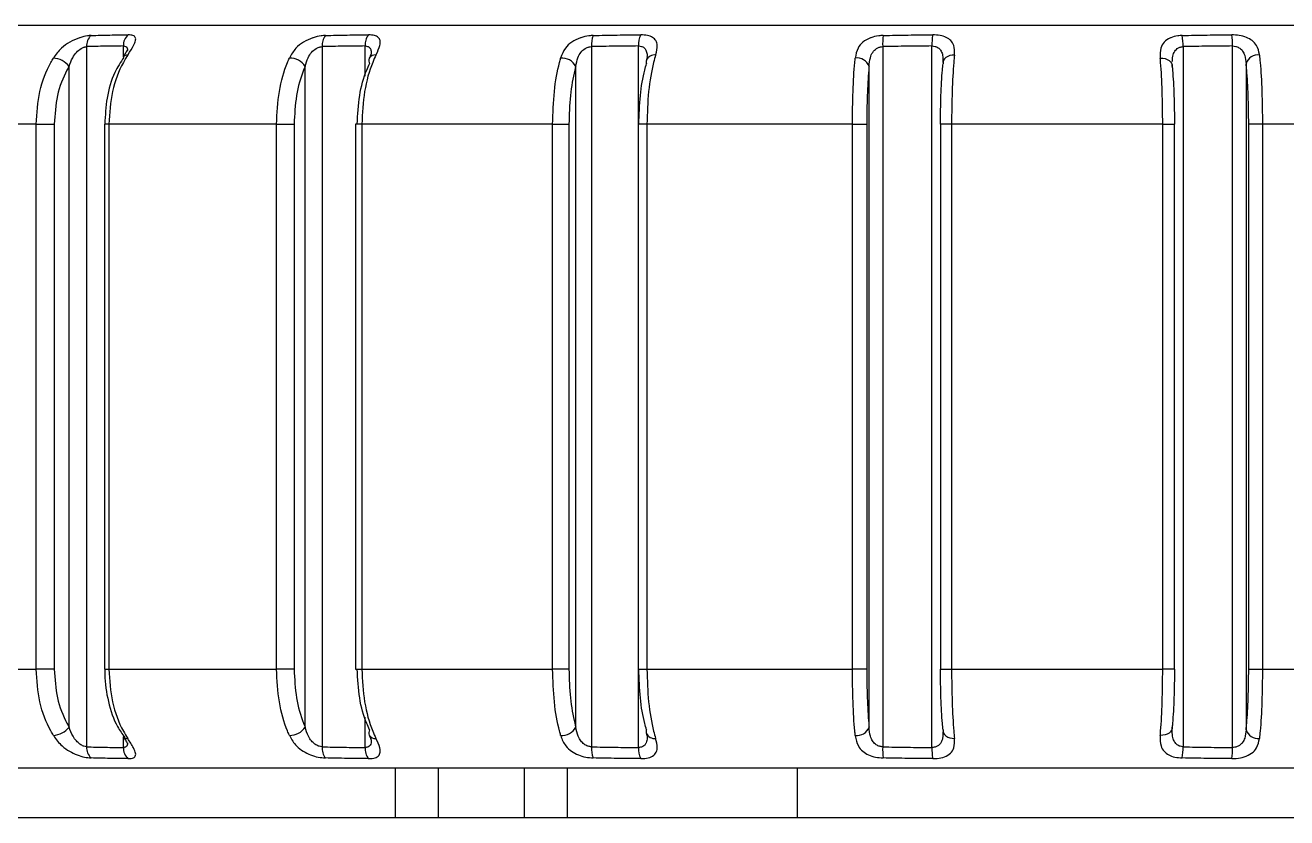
# Model space of a CAD drawing. Header units: millimetres. Extents: x -2889 to 8174, y 2447 to 8478.
# Drawn here: x 1609.78 to 1614.87, y 3410.42 to 3413.62 of the extents above; entities that cross this region are included whole.
import ezdxf

# ---------------------------------------------------------------- set-up
doc = ezdxf.new("R2010")
doc.units = ezdxf.units.MM

msp = doc.modelspace()

# ---------------------------------------------------------------- linework, layer by layer
at = {"color": 7, "linetype": 'Continuous', "lineweight": 25}
for p, q in [((1608.494, 3413.6155), (1619.694, 3413.6155)), ((1610.0272, 3413.5291), (1610.0272, 3410.7019)), ((1610.9775, 3413.5291), (1610.9775, 3410.7019)), ((1612.0639, 3413.5291), (1612.0639, 3410.7019)), ((1613.2391, 3413.5291), (1613.2391, 3410.7019)), ((1613.438, 3410.6994), (1613.438, 3413.5316)), ((1614.4516, 3413.5291), (1614.4516, 3410.7019)), ((1614.6505, 3410.6994), (1614.6505, 3413.5316)), ((1613.482, 3413.4692), (1613.4825, 3413.4602)), ((1614.4071, 3413.4493), (1614.4075, 3413.4592)), ((1614.7055, 3413.4602), (1614.7055, 3410.7708)), ((1609.9566, 3410.7817), (1609.9566, 3413.4493)), ((1610.9092, 3410.7817), (1610.9092, 3413.4493)), ((1612.0009, 3410.7817), (1612.0009, 3413.4493)), ((1613.1841, 3410.7817), (1613.1841, 3413.4493)), ((1609.8239, 3413.2155), (1609.2697, 3413.2155)), ((1609.8239, 3413.2155), (1609.8966, 3413.2155)), ((1609.8239, 3411.0155), (1609.8239, 3413.2155)), ((1609.8966, 3413.2155), (1609.8966, 3411.0155)), ((1610.0999, 3413.2155), (1610.0999, 3411.0155)), ((1610.1005, 3413.2159), (1610.1005, 3413.2155)), ((1610.7935, 3413.2155), (1610.1168, 3413.2155)), ((1610.1168, 3413.2155), (1610.1168, 3411.0155)), ((1610.7935, 3413.2155), (1610.8643, 3413.2155)), ((1610.7935, 3411.0155), (1610.7935, 3413.2155)), ((1610.8643, 3413.2155), (1610.8643, 3411.0155)), ((1611.1124, 3413.2155), (1611.1124, 3411.0155)), ((1611.9074, 3413.2155), (1611.1377, 3413.2155)), ((1611.1377, 3413.2155), (1611.1377, 3411.0155)), ((1611.9074, 3413.2155), (1611.9732, 3413.2155)), ((1611.9074, 3411.0155), (1611.9074, 3413.2155)), ((1611.9732, 3413.2155), (1611.9732, 3411.0155)), ((1612.2529, 3413.2155), (1612.2529, 3411.0155)), ((1612.2529, 3413.2155), (1612.2554, 3413.2155)), ((1613.1169, 3413.2155), (1612.2879, 3413.2155)), ((1612.2879, 3413.2155), (1612.2879, 3411.0155)), ((1613.1169, 3413.2155), (1613.1747, 3413.2155)), ((1613.1169, 3411.0155), (1613.1169, 3413.2155)), ((1613.1747, 3413.2155), (1613.1747, 3411.0155)), ((1613.4718, 3413.2155), (1613.4718, 3411.0155)), ((1614.3691, 3413.2155), (1613.517, 3413.2155)), ((1613.517, 3413.2155), (1613.517, 3411.0155)), ((1614.3691, 3411.0155), (1614.3691, 3413.2155)), ((1614.4168, 3411.0155), (1614.4168, 3413.2155)), ((1614.7713, 3413.2155), (1614.7159, 3413.2155)), ((1614.7159, 3411.0155), (1614.7159, 3413.2155)), ((1615.6092, 3413.2155), (1614.7713, 3413.2155)), ((1614.7713, 3413.2155), (1614.7713, 3411.0155)), ((1609.2697, 3411.0155), (1609.8239, 3411.0155)), ((1609.8966, 3411.0155), (1609.8239, 3411.0155)), ((1610.1168, 3411.0155), (1610.7935, 3411.0155)), ((1610.8643, 3411.0155), (1610.7935, 3411.0155)), ((1611.1377, 3411.0155), (1611.9074, 3411.0155)), ((1611.9732, 3411.0155), (1611.9074, 3411.0155)), ((1612.2554, 3411.0155), (1612.2529, 3411.0155)), ((1612.2879, 3411.0155), (1613.1169, 3411.0155)), ((1613.1747, 3411.0155), (1613.1169, 3411.0155)), ((1613.517, 3411.0155), (1614.3691, 3411.0155)), ((1614.7159, 3411.0155), (1614.7713, 3411.0155)), ((1614.7713, 3411.0155), (1615.6092, 3411.0155)), ((1613.482, 3410.7665), (1613.4826, 3410.7607)), ((1614.4076, 3410.7719), (1614.4071, 3410.7817)), ((1619.694, 3410.6155), (1608.494, 3410.6155)), ((1611.2727, 3410.6155), (1611.2727, 3410.4155)), ((1611.4459, 3410.6155), (1611.4459, 3410.4155)), ((1611.7923, 3410.6155), (1611.7923, 3410.4155)), ((1611.9655, 3410.6155), (1611.9655, 3410.4155)), ((1612.894, 3410.6155), (1612.894, 3410.4155)), ((1629.4739, 3410.4155), (1564.4739, 3410.4155))]:
    msp.add_line(p, q, dxfattribs=at)
at = {"color": 8, "linetype": 'Continuous', "lineweight": 25}
for p, q in [((1610.1759, 3413.4892), (1610.1759, 3413.5316)), ((1611.1507, 3413.4098), (1611.1507, 3413.5316)), ((1612.2541, 3413.2155), (1612.2541, 3413.5316)), ((1610.1168, 3413.2155), (1610.0999, 3413.2155)), ((1611.1377, 3413.2155), (1611.1124, 3413.2155)), ((1612.2879, 3413.2155), (1612.2529, 3413.2155)), ((1613.517, 3413.2155), (1613.4718, 3413.2155)), ((1614.3691, 3413.2155), (1614.4168, 3413.2155)), ((1610.1, 3411.0155), (1610.1168, 3411.0155)), ((1611.1124, 3411.0155), (1611.1377, 3411.0155)), ((1612.2529, 3411.0155), (1612.2879, 3411.0155)), ((1612.2541, 3410.6994), (1612.2541, 3411.0155)), ((1613.4718, 3411.0155), (1613.517, 3411.0155)), ((1614.4168, 3411.0155), (1614.3691, 3411.0155)), ((1611.1507, 3410.6994), (1611.1507, 3410.8212)), ((1610.1759, 3410.6994), (1610.1759, 3410.7416))]:
    msp.add_line(p, q, dxfattribs=at)
at = {"color": 7, "linetype": 'Continuous', "lineweight": 25, "flags": 128}
for points in [[(1613.5288, 3413.4952), (1613.5191, 3413.4945), (1613.5099, 3413.4926), (1613.5016, 3413.4894), (1613.4945, 3413.485), (1613.4888, 3413.4797), (1613.4849, 3413.4737), (1613.4827, 3413.4671), (1613.4825, 3413.4602)], [(1614.3591, 3413.4827), (1614.369, 3413.4823), (1614.3785, 3413.4806), (1614.3871, 3413.4776), (1614.3946, 3413.4734), (1614.4005, 3413.4683), (1614.4046, 3413.4624), (1614.4069, 3413.456), (1614.4071, 3413.4493)], [(1613.4825, 3410.7708), (1613.4827, 3410.7639), (1613.4849, 3410.7573), (1613.4888, 3410.7513), (1613.4945, 3410.746), (1613.5016, 3410.7416), (1613.5099, 3410.7384), (1613.5191, 3410.7364), (1613.5288, 3410.7358)], [(1614.4071, 3410.7817), (1614.4069, 3410.775), (1614.4046, 3410.7686), (1614.4005, 3410.7627), (1614.3946, 3410.7575), (1614.3871, 3410.7534), (1614.3785, 3410.7504), (1614.369, 3410.7487), (1614.3591, 3410.7483)]]:
    msp.add_lwpolyline(points, dxfattribs=at)
at = {"color": 7, "linetype": 'Continuous', "lineweight": 25}
for centre, radius, start, end in [((1610.0822, 3413.5331), 0.0551, 132.2716, 184.1777), ((1610.2312, 3413.535), 0.0554, 130.9956, 183.4576), ((1611.0422, 3413.5345), 0.065, 142.679, 184.7853), ((1611.2155, 3413.5361), 0.065, 141.3033, 183.9972), ((1612.1578, 3413.536), 0.0942, 156.3115, 184.2368), ((1612.3475, 3413.5372), 0.0935, 154.9357, 183.3972), ((1613.5007, 3413.5402), 0.2618, 172.5974, 182.422), ((1613.6956, 3413.5383), 0.2577, 171.4179, 181.492), ((1614.1875, 3413.5289), 0.2641, 0.0506, 9.8159), ((1614.3924, 3413.5362), 0.2581, 358.9828, 9.045), ((1609.8886, 3413.3971), 0.0857, 37.5279, 87.1057), ((1610.8466, 3413.4073), 0.0754, 33.825, 90.9085), ((1611.1896, 3413.4728), 0.0241, 158.1371, 211.4286), ((1611.9449, 3413.4194), 0.0635, 28.0884, 94.6212), ((1612.3089, 3413.4679), 0.024, 164.4034, 198.8122), ((1613.136, 3413.4321), 0.0511, 19.5977, 98.6135), ((1614.7534, 3413.4453), 0.0502, 83.3707, 162.6973), ((1609.8886, 3410.8339), 0.0857, 272.8943, 322.4721), ((1610.8466, 3410.8236), 0.0754, 269.0915, 326.175), ((1611.1897, 3410.7581), 0.0243, 148.6654, 200.4907), ((1611.9449, 3410.8116), 0.0635, 265.3788, 331.9116), ((1612.309, 3410.763), 0.024, 161.221, 194.2574), ((1613.136, 3410.7988), 0.0511, 261.3865, 340.4023), ((1614.7534, 3410.7857), 0.0502, 197.3027, 276.6293), ((1610.1906, 3410.7554), 0.0197, 215.1446, 277.0123), ((1610.0822, 3410.6979), 0.0551, 175.8223, 227.7284), ((1610.2312, 3410.696), 0.0554, 176.5424, 229.0044), ((1611.0422, 3410.6965), 0.065, 175.2147, 217.321), ((1611.2155, 3410.6948), 0.065, 176.0028, 218.6967), ((1612.1578, 3410.6949), 0.0942, 175.7632, 203.6885), ((1612.3475, 3410.6938), 0.0935, 176.6028, 205.0643), ((1613.5007, 3410.6908), 0.2618, 177.578, 187.4026), ((1613.6956, 3410.6927), 0.2577, 178.508, 188.5821), ((1614.1875, 3410.7021), 0.2641, 350.1841, 359.9494), ((1614.3924, 3410.6948), 0.2581, 350.955, 1.0172)]:
    msp.add_arc(centre, radius, start, end, dxfattribs=at)
at = {"color": 8, "linetype": 'Continuous', "lineweight": 25}
for centre, radius, start, end in [((1610.1906, 3413.4756), 0.0197, 82.9695, 145.0505), ((1611.191, 3413.4678), 0.0277, 82.4255, 149.5162), ((1612.3184, 3413.4598), 0.0357, 82.5855, 155.8359), ((1612.3184, 3410.771), 0.0355, 203.0319, 277.53), ((1611.1914, 3410.7638), 0.0282, 210.1851, 276.6981)]:
    msp.add_arc(centre, radius, start, end, dxfattribs=at)
at = {"color": 7, "linetype": 'Continuous', "lineweight": 25}
for points, knots in [([(1610.0451, 3413.5739), (1610.0404, 3413.5735), (1610.0268, 3413.5726), (1610.0097, 3413.5684), (1609.9855, 3413.5605), (1609.9581, 3413.5482), (1609.9203, 3413.521), (1609.9029, 3413.4966), (1609.893, 3413.4827)], [0, 0, 0, 0, 0.092122, 0.262386, 0.269354, 0.484813, 0.707237, 1, 1, 1, 1]), ([(1610.0451, 3413.5739), (1610.0702, 3413.5746), (1610.1202, 3413.5761), (1610.17, 3413.5765), (1610.1948, 3413.5768)], [0, 0, 0, 0, 0.502163, 1, 1, 1, 1]), ([(1610.193, 3413.4952), (1610.1935, 3413.496), (1610.2026, 3413.5098), (1610.216, 3413.531), (1610.2257, 3413.5534), (1610.2254, 3413.5671), (1610.2159, 3413.5754), (1610.2018, 3413.5763), (1610.1948, 3413.5768)], [0, 0, 0, 0, 0.017221, 0.303134, 0.498408, 0.673919, 0.839322, 1, 1, 1, 1]), ([(1610.9905, 3413.5739), (1610.9851, 3413.5735), (1610.9696, 3413.5726), (1610.9517, 3413.5684), (1610.9272, 3413.5605), (1610.9007, 3413.5482), (1610.8668, 3413.521), (1610.8531, 3413.4966), (1610.8454, 3413.4827)], [0, 0, 0, 0, 0.092122, 0.262386, 0.269354, 0.484813, 0.707237, 1, 1, 1, 1]), ([(1610.9905, 3413.5739), (1611.0197, 3413.5746), (1611.0779, 3413.5761), (1611.1359, 3413.5765), (1611.1648, 3413.5768)], [0, 0, 0, 0, 0.502163, 1, 1, 1, 1]), ([(1611.1947, 3413.4952), (1611.195, 3413.496), (1611.2018, 3413.5098), (1611.2106, 3413.531), (1611.2129, 3413.5534), (1611.2059, 3413.5671), (1611.1903, 3413.5754), (1611.1732, 3413.5763), (1611.1648, 3413.5768)], [0, 0, 0, 0, 0.017221, 0.3031336, 0.4984082, 0.6739189, 0.8393223, 1, 1, 1, 1]), ([(1612.0716, 3413.5739), (1612.0657, 3413.5735), (1612.049, 3413.5726), (1612.0311, 3413.5684), (1612.0073, 3413.5605), (1611.9829, 3413.5482), (1611.9544, 3413.521), (1611.9451, 3413.4966), (1611.9398, 3413.4827)], [0, 0, 0, 0, 0.092122, 0.262386, 0.269354, 0.484813, 0.707237, 1, 1, 1, 1]), ([(1612.0716, 3413.5739), (1612.1036, 3413.5746), (1612.1674, 3413.5761), (1612.2311, 3413.5765), (1612.2628, 3413.5768)], [0, 0, 0, 0, 0.502163, 1, 1, 1, 1]), ([(1612.323, 3413.4952), (1612.3233, 3413.496), (1612.3274, 3413.5098), (1612.3312, 3413.531), (1612.326, 3413.5534), (1612.3127, 3413.5671), (1612.2916, 3413.5754), (1612.2723, 3413.5763), (1612.2628, 3413.5768)], [0, 0, 0, 0, 0.017221, 0.303134, 0.498408, 0.673919, 0.839322, 1, 1, 1, 1]), ([(1613.241, 3413.5739), (1613.235, 3413.5735), (1613.2177, 3413.5726), (1613.2006, 3413.5684), (1613.1786, 3413.5605), (1613.1573, 3413.5482), (1613.1354, 3413.521), (1613.1309, 3413.4966), (1613.1283, 3413.4827)], [0, 0, 0, 0, 0.092122, 0.262386, 0.269354, 0.484813, 0.707237, 1, 1, 1, 1]), ([(1613.241, 3413.5739), (1613.2745, 3413.5746), (1613.3411, 3413.5761), (1613.4076, 3413.5765), (1613.4408, 3413.5768)], [0, 0, 0, 0, 0.502163, 1, 1, 1, 1]), ([(1613.5288, 3413.4952), (1613.5289, 3413.496), (1613.5302, 3413.5098), (1613.5289, 3413.531), (1613.5163, 3413.5534), (1613.4973, 3413.5671), (1613.4716, 3413.5754), (1613.451, 3413.5763), (1613.4408, 3413.5768)], [0, 0, 0, 0, 0.017221, 0.3031336, 0.4984082, 0.6739189, 0.8393223, 1, 1, 1, 1]), ([(1614.4477, 3413.5739), (1614.4418, 3413.5735), (1614.4247, 3413.5726), (1614.4092, 3413.5684), (1614.39, 3413.5605), (1614.3727, 3413.5482), (1614.3584, 3413.521), (1614.3588, 3413.4966), (1614.3591, 3413.4827)], [0, 0, 0, 0, 0.092122, 0.262386, 0.269354, 0.484813, 0.707237, 1, 1, 1, 1]), ([(1614.4477, 3413.5739), (1614.4811, 3413.5746), (1614.5477, 3413.5761), (1614.6142, 3413.5765), (1614.6473, 3413.5768)], [0, 0, 0, 0, 0.502163, 1, 1, 1, 1]), ([(1614.7592, 3413.4952), (1614.7591, 3413.496), (1614.7576, 3413.5098), (1614.7513, 3413.531), (1614.7319, 3413.5534), (1614.708, 3413.5671), (1614.6788, 3413.5754), (1614.6577, 3413.5763), (1614.6473, 3413.5768)], [0, 0, 0, 0, 0.017221, 0.303134, 0.498408, 0.673919, 0.839322, 1, 1, 1, 1]), ([(1609.9566, 3413.4493), (1609.9608, 3413.4612), (1609.9679, 3413.4812), (1609.9849, 3413.5057), (1610.0015, 3413.52), (1610.0136, 3413.5259), (1610.0213, 3413.5284), (1610.0249, 3413.5288), (1610.0272, 3413.5291)], [0, 0, 0, 0, 0.3364304, 0.5673538, 0.7688145, 0.881315, 0.9225605, 1, 1, 1, 1]), ([(1610.1759, 3413.5316), (1610.1512, 3413.5314), (1610.1016, 3413.531), (1610.0521, 3413.5297), (1610.0272, 3413.5291)], [0, 0, 0, 0, 0.497895, 1, 1, 1, 1]), ([(1610.1928, 3413.5186), (1610.1929, 3413.5187), (1610.193, 3413.519), (1610.1915, 3413.5152), (1610.187, 3413.5068), (1610.1811, 3413.497), (1610.1759, 3413.4892), (1610.1746, 3413.4873)], [0, 0, 0, 0, 0.08184, 0.260284, 0.509276, 0.877776, 1, 1, 1, 1]), ([(1610.9092, 3413.4493), (1610.9124, 3413.4612), (1610.918, 3413.4812), (1610.9333, 3413.5057), (1610.9495, 3413.52), (1610.9623, 3413.5259), (1610.9706, 3413.5284), (1610.9748, 3413.5288), (1610.9775, 3413.5291)], [0, 0, 0, 0, 0.33643, 0.567354, 0.768814, 0.881315, 0.92256, 1, 1, 1, 1]), ([(1611.1507, 3413.5316), (1611.1219, 3413.5314), (1611.0642, 3413.531), (1611.0065, 3413.5297), (1610.9775, 3413.5291)], [0, 0, 0, 0, 0.497895, 1, 1, 1, 1]), ([(1611.1757, 3413.503), (1611.1757, 3413.5031), (1611.1757, 3413.5038), (1611.1749, 3413.4995), (1611.1721, 3413.4922), (1611.1686, 3413.4851), (1611.167, 3413.4818)], [0, 0, 0, 0, 0.079625, 0.371848, 0.708974, 1, 1, 1, 1]), ([(1612.0009, 3413.4493), (1612.0031, 3413.4612), (1612.0069, 3413.4812), (1612.0199, 3413.5057), (1612.035, 3413.52), (1612.0478, 3413.5259), (1612.0565, 3413.5284), (1612.061, 3413.5288), (1612.0639, 3413.5291)], [0, 0, 0, 0, 0.33643, 0.567354, 0.768814, 0.881315, 0.92256, 1, 1, 1, 1]), ([(1612.2541, 3413.5316), (1612.2226, 3413.5314), (1612.1591, 3413.531), (1612.0957, 3413.5297), (1612.0639, 3413.5291)], [0, 0, 0, 0, 0.497895, 1, 1, 1, 1]), ([(1613.1841, 3413.4493), (1613.1852, 3413.4612), (1613.187, 3413.4812), (1613.1972, 3413.5057), (1613.2105, 3413.52), (1613.2228, 3413.5259), (1613.2314, 3413.5284), (1613.2361, 3413.5288), (1613.2391, 3413.5291)], [0, 0, 0, 0, 0.33643, 0.567354, 0.768814, 0.881315, 0.92256, 1, 1, 1, 1]), ([(1613.438, 3413.5316), (1613.405, 3413.5314), (1613.3387, 3413.531), (1613.2724, 3413.5297), (1613.2391, 3413.5291)], [0, 0, 0, 0, 0.497895, 1, 1, 1, 1]), ([(1614.6505, 3413.5316), (1614.6175, 3413.5314), (1614.5512, 3413.531), (1614.4849, 3413.5297), (1614.4516, 3413.5291)], [0, 0, 0, 0, 0.497895, 1, 1, 1, 1]), ([(1614.6505, 3413.5316), (1614.6549, 3413.5314), (1614.6601, 3413.531), (1614.6702, 3413.5282), (1614.6811, 3413.5229), (1614.6928, 3413.5105), (1614.7026, 3413.4898), (1614.7043, 3413.4717), (1614.7055, 3413.4602)], [0, 0, 0, 0, 0.11624, 0.138706, 0.285713, 0.452162, 0.653789, 1, 1, 1, 1]), ([(1609.8239, 3413.2155), (1609.8268, 3413.2604), (1609.8328, 3413.3501), (1609.8665, 3413.4372), (1609.8896, 3413.4769), (1609.893, 3413.4827)], [0, 0, 0, 0, 0.460321, 0.920593, 1, 1, 1, 1]), ([(1610.1767, 3413.4855), (1610.1641, 3413.4658), (1610.1337, 3413.4182), (1610.1061, 3413.3242), (1610.1023, 3413.2513), (1610.1005, 3413.2159)], [0, 0, 0, 0, 0.264443, 0.641687, 1, 1, 1, 1]), ([(1610.193, 3413.4952), (1610.187, 3413.4854), (1610.1608, 3413.4427), (1610.1257, 3413.3502), (1610.1198, 3413.2604), (1610.1168, 3413.2155)], [0, 0, 0, 0, 0.129122, 0.56456, 1, 1, 1, 1]), ([(1610.7935, 3413.2155), (1610.7957, 3413.2604), (1610.8002, 3413.3501), (1610.8255, 3413.4372), (1610.8428, 3413.4769), (1610.8454, 3413.4827)], [0, 0, 0, 0, 0.460321, 0.920593, 1, 1, 1, 1]), ([(1611.1191, 3413.2155), (1611.121, 3413.2548), (1611.1249, 3413.3334), (1611.1479, 3413.4143), (1611.1651, 3413.4517), (1611.169, 3413.4602)], [0, 0, 0, 0, 0.435439, 0.870878, 1, 1, 1, 1]), ([(1611.1947, 3413.4952), (1611.1902, 3413.4854), (1611.1706, 3413.4427), (1611.1444, 3413.3502), (1611.14, 3413.2604), (1611.1377, 3413.2155)], [0, 0, 0, 0, 0.129122, 0.56456, 1, 1, 1, 1]), ([(1611.9074, 3413.2155), (1611.9088, 3413.2604), (1611.9116, 3413.3501), (1611.9274, 3413.4372), (1611.9382, 3413.4769), (1611.9398, 3413.4827)], [0, 0, 0, 0, 0.460321, 0.920593, 1, 1, 1, 1]), ([(1612.2554, 3413.2155), (1612.2566, 3413.2548), (1612.259, 3413.3334), (1612.2732, 3413.4143), (1612.2838, 3413.4517), (1612.2862, 3413.4602)], [0, 0, 0, 0, 0.435439, 0.870878, 1, 1, 1, 1]), ([(1612.2886, 3413.4875), (1612.2886, 3413.487), (1612.2885, 3413.4859), (1612.2878, 3413.4802), (1612.286, 3413.4753), (1612.2857, 3413.4745)], [0, 0, 0, 0, 0.343499, 0.889, 1, 1, 1, 1]), ([(1612.323, 3413.4952), (1612.3203, 3413.4854), (1612.3082, 3413.4427), (1612.292, 3413.3502), (1612.2893, 3413.2604), (1612.2879, 3413.2155)], [0, 0, 0, 0, 0.129122, 0.56456, 1, 1, 1, 1]), ([(1613.1169, 3413.2155), (1613.1174, 3413.2604), (1613.1184, 3413.3501), (1613.1239, 3413.4372), (1613.1277, 3413.4769), (1613.1283, 3413.4827)], [0, 0, 0, 0, 0.460321, 0.920593, 1, 1, 1, 1]), ([(1613.4721, 3413.2155), (1613.4725, 3413.2548), (1613.4733, 3413.3334), (1613.4781, 3413.4143), (1613.4817, 3413.4517), (1613.4825, 3413.4602)], [0, 0, 0, 0, 0.435439, 0.870878, 1, 1, 1, 1]), ([(1613.5288, 3413.4952), (1613.5278, 3413.4854), (1613.5238, 3413.4427), (1613.5183, 3413.3502), (1613.5174, 3413.2604), (1613.517, 3413.2155)], [0, 0, 0, 0, 0.129122, 0.56456, 1, 1, 1, 1]), ([(1614.3691, 3413.2155), (1614.3686, 3413.2604), (1614.3678, 3413.3501), (1614.3629, 3413.4372), (1614.3595, 3413.4769), (1614.3591, 3413.4827)], [0, 0, 0, 0, 0.460321, 0.920593, 1, 1, 1, 1]), ([(1614.7159, 3413.2155), (1614.7155, 3413.2548), (1614.7147, 3413.3334), (1614.7099, 3413.4143), (1614.7063, 3413.4517), (1614.7055, 3413.4602)], [0, 0, 0, 0, 0.4354391, 0.870878, 1, 1, 1, 1]), ([(1614.7592, 3413.4952), (1614.7602, 3413.4854), (1614.7643, 3413.4427), (1614.7699, 3413.3502), (1614.7708, 3413.2604), (1614.7713, 3413.2155)], [0, 0, 0, 0, 0.129122, 0.56456, 1, 1, 1, 1]), ([(1609.9566, 3413.4493), (1609.9537, 3413.4442), (1609.9336, 3413.4095), (1609.9043, 3413.3333), (1609.8992, 3413.2548), (1609.8966, 3413.2155)], [0, 0, 0, 0, 0.079415, 0.539702, 1, 1, 1, 1]), ([(1610.9092, 3413.4493), (1610.907, 3413.4442), (1610.892, 3413.4095), (1610.8701, 3413.3333), (1610.8662, 3413.2548), (1610.8643, 3413.2155)], [0, 0, 0, 0, 0.0794151, 0.5397016, 1, 1, 1, 1]), ([(1612.0009, 3413.4493), (1611.9995, 3413.4442), (1611.9903, 3413.4095), (1611.9768, 3413.3333), (1611.9744, 3413.2548), (1611.9732, 3413.2155)], [0, 0, 0, 0, 0.079415, 0.539702, 1, 1, 1, 1]), ([(1613.1841, 3413.4493), (1613.1837, 3413.4442), (1613.1805, 3413.4095), (1613.176, 3413.3333), (1613.1752, 3413.2548), (1613.1747, 3413.2155)], [0, 0, 0, 0, 0.079415, 0.539702, 1, 1, 1, 1]), ([(1614.4071, 3413.4493), (1614.4076, 3413.4442), (1614.4107, 3413.4095), (1614.4153, 3413.3333), (1614.4161, 3413.2548), (1614.4165, 3413.2155)], [0, 0, 0, 0, 0.079415, 0.539702, 1, 1, 1, 1]), ([(1609.893, 3410.7483), (1609.8896, 3410.7541), (1609.8665, 3410.7937), (1609.8328, 3410.8809), (1609.8268, 3410.9706), (1609.8239, 3411.0155)], [0, 0, 0, 0, 0.079407, 0.539679, 1, 1, 1, 1]), ([(1609.8966, 3411.0155), (1609.8992, 3410.9762), (1609.9043, 3410.8977), (1609.9336, 3410.8215), (1609.9537, 3410.7868), (1609.9566, 3410.7817)], [0, 0, 0, 0, 0.460298, 0.920585, 1, 1, 1, 1]), ([(1610.1007, 3411.0155), (1610.1005, 3411.0086), (1610.0993, 3410.9644), (1610.113, 3410.8833), (1610.141, 3410.7947), (1610.171, 3410.754), (1610.1814, 3410.7399)], [0, 0, 0, 0, 0.0679067, 0.4329565, 0.8038419, 1, 1, 1, 1]), ([(1610.1168, 3411.0155), (1610.1198, 3410.9706), (1610.1257, 3410.8808), (1610.1608, 3410.7883), (1610.187, 3410.7456), (1610.193, 3410.7358)], [0, 0, 0, 0, 0.43544, 0.870878, 1, 1, 1, 1]), ([(1610.8454, 3410.7483), (1610.8428, 3410.7541), (1610.8255, 3410.7937), (1610.8002, 3410.8809), (1610.7957, 3410.9706), (1610.7935, 3411.0155)], [0, 0, 0, 0, 0.079407, 0.539679, 1, 1, 1, 1]), ([(1610.8643, 3411.0155), (1610.8662, 3410.9762), (1610.8701, 3410.8977), (1610.892, 3410.8215), (1610.907, 3410.7868), (1610.9092, 3410.7817)], [0, 0, 0, 0, 0.460298, 0.920585, 1, 1, 1, 1]), ([(1611.169, 3410.7708), (1611.1651, 3410.7793), (1611.1479, 3410.8167), (1611.1249, 3410.8976), (1611.121, 3410.9762), (1611.1191, 3411.0155)], [0, 0, 0, 0, 0.129122, 0.564561, 1, 1, 1, 1]), ([(1611.1377, 3411.0155), (1611.14, 3410.9706), (1611.1444, 3410.8808), (1611.1706, 3410.7883), (1611.1902, 3410.7456), (1611.1947, 3410.7358)], [0, 0, 0, 0, 0.43544, 0.870878, 1, 1, 1, 1]), ([(1611.9398, 3410.7483), (1611.9382, 3410.7541), (1611.9274, 3410.7937), (1611.9116, 3410.8809), (1611.9088, 3410.9706), (1611.9074, 3411.0155)], [0, 0, 0, 0, 0.079407, 0.539679, 1, 1, 1, 1]), ([(1611.9732, 3411.0155), (1611.9744, 3410.9762), (1611.9768, 3410.8977), (1611.9903, 3410.8215), (1611.9995, 3410.7868), (1612.0009, 3410.7817)], [0, 0, 0, 0, 0.460298, 0.920585, 1, 1, 1, 1]), ([(1612.2862, 3410.7708), (1612.2838, 3410.7793), (1612.2732, 3410.8167), (1612.259, 3410.8976), (1612.2566, 3410.9762), (1612.2554, 3411.0155)], [0, 0, 0, 0, 0.129122, 0.564561, 1, 1, 1, 1]), ([(1612.2879, 3411.0155), (1612.2893, 3410.9706), (1612.292, 3410.8808), (1612.3082, 3410.7883), (1612.3203, 3410.7456), (1612.323, 3410.7358)], [0, 0, 0, 0, 0.4354396, 0.8708783, 1, 1, 1, 1]), ([(1613.1283, 3410.7483), (1613.1277, 3410.7541), (1613.1239, 3410.7937), (1613.1184, 3410.8809), (1613.1174, 3410.9706), (1613.1169, 3411.0155)], [0, 0, 0, 0, 0.079407, 0.539679, 1, 1, 1, 1]), ([(1613.1747, 3411.0155), (1613.1752, 3410.9762), (1613.176, 3410.8977), (1613.1805, 3410.8215), (1613.1837, 3410.7868), (1613.1841, 3410.7817)], [0, 0, 0, 0, 0.460298, 0.920585, 1, 1, 1, 1]), ([(1613.4825, 3410.7708), (1613.4817, 3410.7793), (1613.4781, 3410.8167), (1613.4733, 3410.8976), (1613.4725, 3410.9762), (1613.4721, 3411.0155)], [0, 0, 0, 0, 0.129122, 0.564561, 1, 1, 1, 1]), ([(1613.517, 3411.0155), (1613.5174, 3410.9706), (1613.5183, 3410.8808), (1613.5238, 3410.7883), (1613.5278, 3410.7456), (1613.5288, 3410.7358)], [0, 0, 0, 0, 0.43544, 0.870878, 1, 1, 1, 1]), ([(1614.3591, 3410.7483), (1614.3595, 3410.7541), (1614.3629, 3410.7937), (1614.3678, 3410.8809), (1614.3686, 3410.9706), (1614.3691, 3411.0155)], [0, 0, 0, 0, 0.079407, 0.539679, 1, 1, 1, 1]), ([(1614.4165, 3411.0155), (1614.4161, 3410.9762), (1614.4153, 3410.8977), (1614.4107, 3410.8215), (1614.4076, 3410.7868), (1614.4071, 3410.7817)], [0, 0, 0, 0, 0.4602984, 0.9205849, 1, 1, 1, 1]), ([(1614.7055, 3410.7708), (1614.7063, 3410.7793), (1614.7099, 3410.8167), (1614.7147, 3410.8976), (1614.7155, 3410.9762), (1614.7159, 3411.0155)], [0, 0, 0, 0, 0.129122, 0.5645609, 1, 1, 1, 1]), ([(1614.7713, 3411.0155), (1614.7708, 3410.9706), (1614.7699, 3410.8808), (1614.7643, 3410.7883), (1614.7602, 3410.7456), (1614.7592, 3410.7358)], [0, 0, 0, 0, 0.43544, 0.870878, 1, 1, 1, 1]), ([(1610.0272, 3410.7019), (1610.0238, 3410.7024), (1610.0197, 3410.703), (1610.0104, 3410.7065), (1609.9993, 3410.7127), (1609.9845, 3410.7263), (1609.9681, 3410.7492), (1609.9611, 3410.769), (1609.9566, 3410.7817)], [0, 0, 0, 0, 0.111827, 0.132687, 0.27523, 0.438994, 0.64076, 1, 1, 1, 1]), ([(1610.9775, 3410.7019), (1610.9735, 3410.7024), (1610.9688, 3410.703), (1610.9589, 3410.7065), (1610.9474, 3410.7127), (1610.933, 3410.7263), (1610.9182, 3410.7492), (1610.9127, 3410.769), (1610.9092, 3410.7817)], [0, 0, 0, 0, 0.111827, 0.132687, 0.27523, 0.438994, 0.64076, 1, 1, 1, 1]), ([(1612.0639, 3410.7019), (1612.0596, 3410.7024), (1612.0546, 3410.703), (1612.0444, 3410.7065), (1612.033, 3410.7127), (1612.0197, 3410.7263), (1612.007, 3410.7492), (1612.0033, 3410.769), (1612.0009, 3410.7817)], [0, 0, 0, 0, 0.111827, 0.132687, 0.27523, 0.438994, 0.64076, 1, 1, 1, 1]), ([(1612.2853, 3410.757), (1612.2863, 3410.7542), (1612.2887, 3410.7474), (1612.2885, 3410.7423), (1612.2887, 3410.7429), (1612.2887, 3410.7429)], [0, 0, 0, 0, 0.394577, 0.951143, 1, 1, 1, 1]), ([(1613.2391, 3410.7019), (1613.2347, 3410.7024), (1613.2295, 3410.703), (1613.2194, 3410.7065), (1613.2086, 3410.7127), (1613.197, 3410.7263), (1613.1871, 3410.7492), (1613.1853, 3410.769), (1613.1841, 3410.7817)], [0, 0, 0, 0, 0.1118268, 0.132687, 0.2752303, 0.4389941, 0.6407604, 1, 1, 1, 1]), ([(1614.7055, 3410.7708), (1614.7044, 3410.7594), (1614.7025, 3410.7407), (1614.6926, 3410.7202), (1614.6829, 3410.7103), (1614.6739, 3410.7045), (1614.6667, 3410.7016), (1614.6581, 3410.6997), (1614.6536, 3410.6995), (1614.6505, 3410.6994)], [0, 0, 0, 0, 0.343735, 0.56662, 0.703968, 0.762734, 0.879015, 0.917663, 1, 1, 1, 1]), ([(1609.893, 3410.7483), (1609.8935, 3410.7475), (1609.9029, 3410.7321), (1609.9223, 3410.7089), (1609.9565, 3410.6841), (1609.9881, 3410.669), (1610.0195, 3410.6595), (1610.0367, 3410.6579), (1610.0451, 3410.6571)], [0, 0, 0, 0, 0.017352, 0.313761, 0.508689, 0.681484, 0.843326, 1, 1, 1, 1]), ([(1610.1743, 3410.7439), (1610.1776, 3410.7389), (1610.1846, 3410.7284), (1610.1905, 3410.7179), (1610.1929, 3410.7122), (1610.1929, 3410.7123), (1610.1928, 3410.7124)], [0, 0, 0, 0, 0.322603, 0.6834831, 0.9014899, 1, 1, 1, 1]), ([(1610.1948, 3410.6542), (1610.1991, 3410.6544), (1610.2114, 3410.6548), (1610.2243, 3410.6609), (1610.2267, 3410.6752), (1610.2163, 3410.6997), (1610.2016, 3410.7225), (1610.193, 3410.7358)], [0, 0, 0, 0, 0.0960234, 0.272505, 0.4818975, 0.6989082, 1, 1, 1, 1]), ([(1610.8454, 3410.7483), (1610.8458, 3410.7475), (1610.8528, 3410.7321), (1610.8686, 3410.7089), (1610.8993, 3410.6841), (1610.9297, 3410.669), (1610.9617, 3410.6595), (1610.981, 3410.6579), (1610.9905, 3410.6571)], [0, 0, 0, 0, 0.017352, 0.313761, 0.508689, 0.681484, 0.843326, 1, 1, 1, 1]), ([(1611.1648, 3410.6542), (1611.1699, 3410.6544), (1611.1845, 3410.6548), (1611.203, 3410.6609), (1611.213, 3410.6752), (1611.2111, 3410.6997), (1611.2007, 3410.7225), (1611.1947, 3410.7358)], [0, 0, 0, 0, 0.096023, 0.272505, 0.481898, 0.698908, 1, 1, 1, 1]), ([(1611.1666, 3410.7495), (1611.1689, 3410.7451), (1611.1732, 3410.7366), (1611.1755, 3410.7287), (1611.1756, 3410.7281), (1611.1756, 3410.7279)], [0, 0, 0, 0, 0.3919213, 0.7623513, 1, 1, 1, 1]), ([(1611.9398, 3410.7483), (1611.94, 3410.7475), (1611.9445, 3410.7321), (1611.9559, 3410.7089), (1611.9818, 3410.6841), (1612.0096, 3410.669), (1612.0407, 3410.6595), (1612.0614, 3410.6579), (1612.0716, 3410.6571)], [0, 0, 0, 0, 0.017352, 0.313761, 0.508689, 0.681484, 0.843326, 1, 1, 1, 1]), ([(1612.2628, 3410.6542), (1612.2685, 3410.6544), (1612.2848, 3410.6548), (1612.3082, 3410.6609), (1612.3252, 3410.6752), (1612.3318, 3410.6997), (1612.3263, 3410.7225), (1612.323, 3410.7358)], [0, 0, 0, 0, 0.096023, 0.272505, 0.481898, 0.698908, 1, 1, 1, 1]), ([(1613.1283, 3410.7483), (1613.1284, 3410.7475), (1613.13, 3410.7321), (1613.1366, 3410.7089), (1613.1566, 3410.6841), (1613.1805, 3410.669), (1613.2095, 3410.6595), (1613.2306, 3410.6579), (1613.241, 3410.6571)], [0, 0, 0, 0, 0.017352, 0.313761, 0.508689, 0.681484, 0.843326, 1, 1, 1, 1]), ([(1613.4408, 3410.6542), (1613.4469, 3410.6544), (1613.4641, 3410.6548), (1613.4913, 3410.6609), (1613.5148, 3410.6752), (1613.5296, 3410.6997), (1613.5291, 3410.7225), (1613.5288, 3410.7358)], [0, 0, 0, 0, 0.0960234, 0.272505, 0.4818975, 0.6989082, 1, 1, 1, 1]), ([(1614.3591, 3410.7483), (1614.359, 3410.7475), (1614.3577, 3410.7321), (1614.3592, 3410.7089), (1614.3723, 3410.6841), (1614.3914, 3410.669), (1614.4169, 3410.6595), (1614.4376, 3410.6579), (1614.4477, 3410.6571)], [0, 0, 0, 0, 0.017352, 0.313761, 0.508689, 0.681484, 0.843326, 1, 1, 1, 1]), ([(1614.6473, 3410.6542), (1614.6535, 3410.6544), (1614.671, 3410.6548), (1614.7009, 3410.6609), (1614.7296, 3410.6752), (1614.752, 3410.6997), (1614.7566, 3410.7225), (1614.7592, 3410.7358)], [0, 0, 0, 0, 0.0960234, 0.272505, 0.4818975, 0.6989082, 1, 1, 1, 1]), ([(1610.0272, 3410.7019), (1610.0521, 3410.7013), (1610.1016, 3410.7), (1610.1512, 3410.6996), (1610.1759, 3410.6994)], [0, 0, 0, 0, 0.502105, 1, 1, 1, 1]), ([(1610.1948, 3410.6542), (1610.17, 3410.6544), (1610.1202, 3410.6549), (1610.0702, 3410.6564), (1610.0451, 3410.6571)], [0, 0, 0, 0, 0.497837, 1, 1, 1, 1]), ([(1610.9775, 3410.7019), (1611.0065, 3410.7013), (1611.0642, 3410.7), (1611.1219, 3410.6996), (1611.1507, 3410.6994)], [0, 0, 0, 0, 0.502105, 1, 1, 1, 1]), ([(1611.1648, 3410.6542), (1611.1359, 3410.6544), (1611.0779, 3410.6549), (1611.0197, 3410.6564), (1610.9905, 3410.6571)], [0, 0, 0, 0, 0.497837, 1, 1, 1, 1]), ([(1612.0639, 3410.7019), (1612.0957, 3410.7013), (1612.1591, 3410.7), (1612.2226, 3410.6996), (1612.2541, 3410.6994)], [0, 0, 0, 0, 0.502105, 1, 1, 1, 1]), ([(1612.2628, 3410.6542), (1612.2311, 3410.6544), (1612.1674, 3410.6549), (1612.1036, 3410.6564), (1612.0716, 3410.6571)], [0, 0, 0, 0, 0.497837, 1, 1, 1, 1]), ([(1613.2391, 3410.7019), (1613.2724, 3410.7013), (1613.3387, 3410.7), (1613.405, 3410.6996), (1613.438, 3410.6994)], [0, 0, 0, 0, 0.502105, 1, 1, 1, 1]), ([(1613.4408, 3410.6542), (1613.4076, 3410.6544), (1613.3411, 3410.6549), (1613.2745, 3410.6564), (1613.241, 3410.6571)], [0, 0, 0, 0, 0.497837, 1, 1, 1, 1]), ([(1614.6473, 3410.6542), (1614.6142, 3410.6544), (1614.5477, 3410.6549), (1614.4811, 3410.6564), (1614.4477, 3410.6571)], [0, 0, 0, 0, 0.497837, 1, 1, 1, 1]), ([(1614.4516, 3410.7019), (1614.4849, 3410.7013), (1614.5512, 3410.7), (1614.6175, 3410.6996), (1614.6505, 3410.6994)], [0, 0, 0, 0, 0.502105, 1, 1, 1, 1])]:
    msp.add_open_spline(points, degree=3, knots=knots, dxfattribs=at)
at = {"color": 8, "linetype": 'Continuous', "lineweight": 25}
for points, knots in [([(1610.1759, 3413.5316), (1610.1789, 3413.5314), (1610.1825, 3413.5311), (1610.1879, 3413.5282), (1610.1918, 3413.5236), (1610.192, 3413.5167), (1610.1921, 3413.5134)], [0, 0, 0, 0, 0.278383, 0.332186, 0.684253, 1, 1, 1, 1]), ([(1611.1507, 3413.5316), (1611.1543, 3413.5314), (1611.1586, 3413.531), (1611.1657, 3413.5282), (1611.1719, 3413.5228), (1611.1755, 3413.5131), (1611.1753, 3413.5052), (1611.1752, 3413.5023)], [0, 0, 0, 0, 0.209852, 0.250411, 0.515809, 0.816305, 1, 1, 1, 1]), ([(1612.2541, 3413.5316), (1612.2582, 3413.5314), (1612.263, 3413.531), (1612.2715, 3413.5282), (1612.2797, 3413.5229), (1612.2864, 3413.5104), (1612.2891, 3413.4982), (1612.2883, 3413.4896), (1612.2881, 3413.4875)], [0, 0, 0, 0, 0.1619277, 0.1932237, 0.3980115, 0.6298827, 0.9107588, 1, 1, 1, 1]), ([(1613.438, 3413.5316), (1613.4423, 3413.5314), (1613.4474, 3413.531), (1613.4569, 3413.5282), (1613.4667, 3413.5229), (1613.4761, 3413.5105), (1613.4822, 3413.4926), (1613.4821, 3413.4776), (1613.482, 3413.4692)], [0, 0, 0, 0, 0.1281906, 0.1529662, 0.3150871, 0.4986486, 0.7210052, 1, 1, 1, 1]), ([(1614.4079, 3413.4693), (1614.408, 3413.4744), (1614.408, 3413.4875), (1614.4137, 3413.5056), (1614.4246, 3413.52), (1614.4358, 3413.5259), (1614.444, 3413.5284), (1614.4486, 3413.5288), (1614.4516, 3413.5291)], [0, 0, 0, 0, 0.177706, 0.463866, 0.713516, 0.852926, 0.904037, 1, 1, 1, 1]), ([(1613.482, 3410.7608), (1613.482, 3410.7529), (1613.4821, 3410.7376), (1613.4761, 3410.7202), (1613.4682, 3410.7103), (1613.4603, 3410.7045), (1613.4537, 3410.7016), (1613.4455, 3410.6997), (1613.441, 3410.6995), (1613.438, 3410.6994)], [0, 0, 0, 0, 0.26828, 0.516791, 0.669931, 0.735454, 0.865105, 0.908196, 1, 1, 1, 1]), ([(1614.4516, 3410.7019), (1614.4473, 3410.7024), (1614.4422, 3410.703), (1614.4327, 3410.7065), (1614.423, 3410.7127), (1614.4136, 3410.7263), (1614.4075, 3410.7461), (1614.4075, 3410.7626), (1614.4076, 3410.7719)], [0, 0, 0, 0, 0.123497, 0.146534, 0.303953, 0.484807, 0.707629, 1, 1, 1, 1]), ([(1610.1923, 3410.7175), (1610.1922, 3410.7145), (1610.192, 3410.71), (1610.1894, 3410.7045), (1610.1862, 3410.7016), (1610.1812, 3410.6997), (1610.178, 3410.6995), (1610.1759, 3410.6994)], [0, 0, 0, 0, 0.294462, 0.434519, 0.711655, 0.803765, 1, 1, 1, 1]), ([(1611.175, 3410.7291), (1611.1752, 3410.7255), (1611.1755, 3410.7177), (1611.1725, 3410.7103), (1611.1679, 3410.7045), (1611.1633, 3410.7016), (1611.1571, 3410.6997), (1611.1533, 3410.6995), (1611.1507, 3410.6994)], [0, 0, 0, 0, 0.223753, 0.469763, 0.575021, 0.783299, 0.852522, 1, 1, 1, 1]), ([(1612.2882, 3410.7429), (1612.2883, 3410.7411), (1612.2891, 3410.732), (1612.2864, 3410.7203), (1612.2807, 3410.7103), (1612.2743, 3410.7045), (1612.2686, 3410.7016), (1612.2612, 3410.6997), (1612.257, 3410.6995), (1612.2541, 3410.6994)], [0, 0, 0, 0, 0.07859, 0.391525, 0.584365, 0.666873, 0.830135, 0.884397, 1, 1, 1, 1])]:
    msp.add_open_spline(points, degree=3, knots=knots, dxfattribs=at)

doc.saveas('drawing.dxf')
